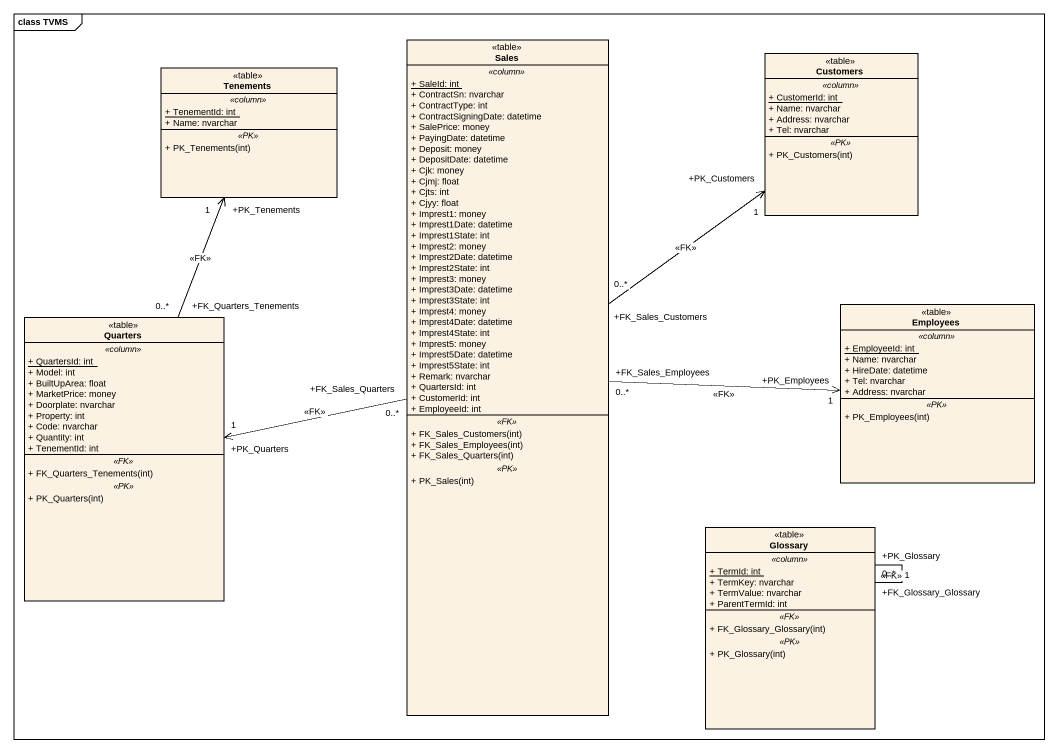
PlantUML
@startuml
mainframe class TVMS
hide circle
hide empty members
skinparam classAttributeIconSize 0
class Sales <<table>> {
  .. <<column>> ..
  {static} + SaleId: int
  + ContractSn: nvarchar
  + ContractType: int
  + ContractSigningDate: datetime
  + SalePrice: money
  + PayingDate: datetime
  + Deposit: money
  + DepositDate: datetime
  + Cjk: money
  + Cjmj: float
  + Cjts: int
  + Cjyy: float
  + Imprest1: money
  + Imprest1Date: datetime
  + Imprest1State: int
  + Imprest2: money
  + Imprest2Date: datetime
  + Imprest2State: int
  + Imprest3: money
  + Imprest3Date: datetime
  + Imprest3State: int
  + Imprest4: money
  + Imprest4Date: datetime
  + Imprest4State: int
  + Imprest5: money
  + Imprest5Date: datetime
  + Imprest5State: int
  + Remark: nvarchar
  + QuartersId: int
  + CustomerId: int
  + EmployeeId: int
  .. <<FK>> ..
  + FK_Sales_Customers(int)
  + FK_Sales_Employees(int)
  + FK_Sales_Quarters(int)
  .. <<PK>> ..
  + PK_Sales(int)
}
class Customers <<table>> {
  .. <<column>> ..
  {static} + CustomerId: int
  + Name: nvarchar
  + Address: nvarchar
  + Tel: nvarchar
  .. <<PK>> ..
  + PK_Customers(int)
}
class Tenements <<table>> {
  .. <<column>> ..
  {static} + TenementId: int
  + Name: nvarchar
  .. <<PK>> ..
  + PK_Tenements(int)
}
class Quarters <<table>> {
  .. <<column>> ..
  {static} + QuartersId: int
  + Model: int
  + BuiltUpArea: float
  + MarketPrice: money
  + Doorplate: nvarchar
  + Property: int
  + Code: nvarchar
  + Quantity: int
  + TenementId: int
  .. <<FK>> ..
  + FK_Quarters_Tenements(int)
  .. <<PK>> ..
  + PK_Quarters(int)
}
class Employees <<table>> {
  .. <<column>> ..
  {static} + EmployeeId: int
  + Name: nvarchar
  + HireDate: datetime
  + Tel: nvarchar
  + Address: nvarchar
  .. <<PK>> ..
  + PK_Employees(int)
}
class Glossary <<table>> {
  .. <<column>> ..
  {static} + TermId: int
  + TermKey: nvarchar
  + TermValue: nvarchar
  + ParentTermId: int
  .. <<FK>> ..
  + FK_Glossary_Glossary(int)
  .. <<PK>> ..
  + PK_Glossary(int)
}
Sales "+FK_Sales_Customers\n0..*" -up-> "+PK_Customers\n1" Customers : <<FK>>
Sales "+FK_Sales_Quarters\n0..*" -left-> "+PK_Quarters\n1" Quarters : <<FK>>
Sales "+FK_Sales_Employees\n0..*" -right-> "+PK_Employees\n1" Employees : <<FK>>
Quarters "+FK_Quarters_Tenements\n0..*" -up-> "+PK_Tenements\n1" Tenements : <<FK>>
Glossary "+FK_Glossary_Glossary\n0..*" -- "+PK_Glossary\n1" Glossary : <<FK>>
@enduml
